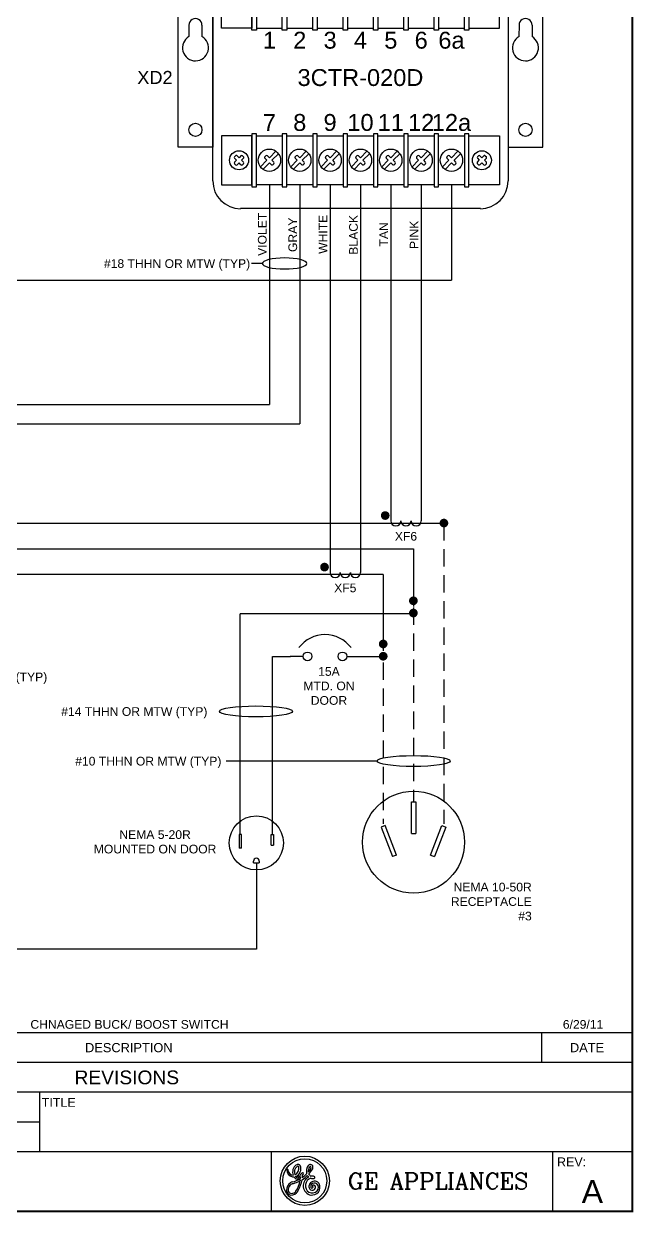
# Model space of a CAD drawing. Header units: inches. Extents: x -228 to 241, y -155 to 115.
# Drawn here: x -43.77 to -35, y -49.88 to -32.79 of the extents above; entities that cross this region are included whole.
import ezdxf
from ezdxf.enums import TextEntityAlignment as Align

# ---------------------------------------------------------------- set-up
doc = ezdxf.new("R2010")
doc.units = ezdxf.units.IN
doc.header["$MEASUREMENT"] = 0
doc.linetypes.add('HIDDEN', pattern=[0.375, 0.25, -0.125])
for name, color, linetype in [('BORDER', 3, 'Continuous'), ('CURRENT TRANSFORMER', 201, 'Continuous'), ('ELECTRICAL DEVICES', 30, 'Continuous'), ('FIELD WIRE', 5, 'HIDDEN'), ('FIELD WIRE - N', 255, 'HIDDEN'), ('GROUND WIRE', 3, 'Continuous'), ('PANEL WIRE', 5, 'Continuous'), ('PANEL WIRE - N', 255, 'Continuous'), ('TXT', 4, 'Continuous')]:
    doc.layers.add(name, color=color, linetype=linetype)
doc.styles.add('COMPLEX', font='COMPLEX')
doc.styles.add('Notes', font='arial.ttf', dxfattribs={"height": 0.125})
doc.styles.get("Standard").update_dxf_attribs({"font": 'arial.ttf'})

# ---------------------------------------------------------------- blocks, each defined once
blk = doc.blocks.new('3CTR-020D')
for p, q in [((0.563, 0.685), (0.577, 0.7)), ((0.599, 0.7), (0.627, 0.672)), ((0.655, 0.7), (0.628, 0.673)), ((0.677, 0.7), (0.692, 0.685)), ((0.934, 0.73), (1.028, 0.636)), ((0.971, 0.766), (1.064, 0.673)), ((1.092, 0.7), (1.064, 0.673)), ((1.114, 0.7), (1.128, 0.685)), ((1.371, 0.73), (1.465, 0.636)), ((1.408, 0.766), (1.501, 0.673)), ((1.529, 0.7), (1.501, 0.673)), ((1.551, 0.7), (1.565, 0.685)), ((1.808, 0.73), (1.901, 0.636)), ((1.845, 0.766), (1.938, 0.673)), ((1.966, 0.7), (1.938, 0.673)), ((1.988, 0.7), (2.002, 0.685)), ((2.245, 0.73), (2.338, 0.636)), ((2.282, 0.766), (2.375, 0.673)), ((2.402, 0.7), (2.375, 0.673)), ((2.424, 0.7), (2.439, 0.685)), ((2.682, 0.73), (2.775, 0.636)), ((2.718, 0.766), (2.812, 0.673)), ((2.839, 0.7), (2.812, 0.673)), ((2.861, 0.7), (2.876, 0.685)), ((3.119, 0.73), (3.212, 0.636)), ((3.155, 0.766), (3.249, 0.673)), ((3.276, 0.7), (3.249, 0.673)), ((3.298, 0.7), (3.313, 0.685)), ((3.555, 0.73), (3.649, 0.636)), ((3.592, 0.766), (3.685, 0.673)), ((3.713, 0.7), (3.685, 0.673)), ((3.735, 0.7), (3.749, 0.685)), ((4.073, 0.7), (4.058, 0.685)), ((4.095, 0.7), (4.122, 0.673)), ((4.151, 0.7), (4.123, 0.672)), ((4.187, 0.685), (4.173, 0.7)), ((0.563, 0.663), (0.59, 0.636)), ((0.563, 0.608), (0.591, 0.635)), ((0.578, 0.571), (0.563, 0.586)), ((0.6, 0.571), (0.627, 0.598)), ((0.655, 0.571), (0.628, 0.599)), ((0.692, 0.663), (0.664, 0.636)), ((0.692, 0.608), (0.664, 0.635)), ((0.692, 0.586), (0.677, 0.571)), ((0.999, 0.586), (1.014, 0.571)), ((1, 0.608), (1.028, 0.636)), ((1.036, 0.571), (1.064, 0.599)), ((1.064, 0.599), (1.158, 0.505)), ((1.128, 0.663), (1.101, 0.636)), ((1.101, 0.636), (1.195, 0.542)), ((1.436, 0.608), (1.465, 0.636)), ((1.436, 0.586), (1.451, 0.571)), ((1.473, 0.571), (1.501, 0.599)), ((1.501, 0.599), (1.595, 0.505)), ((1.565, 0.663), (1.538, 0.636)), ((1.538, 0.636), (1.631, 0.542)), ((1.873, 0.608), (1.901, 0.636)), ((1.873, 0.586), (1.888, 0.571)), ((1.91, 0.571), (1.938, 0.599)), ((1.938, 0.599), (2.032, 0.505)), ((2.002, 0.663), (1.975, 0.636)), ((1.975, 0.636), (2.068, 0.542)), ((2.31, 0.608), (2.338, 0.636)), ((2.31, 0.586), (2.324, 0.571)), ((2.346, 0.571), (2.375, 0.599)), ((2.375, 0.599), (2.469, 0.505)), ((2.439, 0.663), (2.411, 0.636)), ((2.411, 0.636), (2.505, 0.542)), ((2.747, 0.608), (2.775, 0.636)), ((2.747, 0.586), (2.761, 0.571)), ((2.783, 0.571), (2.812, 0.599)), ((2.812, 0.599), (2.905, 0.505)), ((2.876, 0.663), (2.848, 0.636)), ((2.848, 0.636), (2.942, 0.542)), ((3.184, 0.608), (3.212, 0.636)), ((3.184, 0.586), (3.198, 0.571)), ((3.22, 0.571), (3.248, 0.599)), ((3.248, 0.599), (3.342, 0.505)), ((3.313, 0.663), (3.285, 0.636)), ((3.285, 0.636), (3.379, 0.542)), ((3.62, 0.608), (3.649, 0.636)), ((3.62, 0.586), (3.635, 0.571)), ((3.657, 0.571), (3.685, 0.599)), ((3.685, 0.599), (3.779, 0.505)), ((3.749, 0.663), (3.722, 0.636)), ((3.722, 0.636), (3.816, 0.542)), ((4.058, 0.663), (4.086, 0.636)), ((4.058, 0.608), (4.086, 0.635)), ((4.058, 0.586), (4.073, 0.571)), ((4.095, 0.571), (4.122, 0.599)), ((4.15, 0.571), (4.123, 0.598)), ((4.187, 0.608), (4.159, 0.635)), ((4.187, 0.663), (4.16, 0.636)), ((4.172, 0.571), (4.187, 0.586)), ((-0.095, 0.328), (-0.095, 0.162)), ((0.092, 0.328), (0.093, 0.163)), ((4.658, 0.328), (4.657, 0.163)), ((4.845, 0.328), (4.845, 0.162)), ((1.064, -1.581), (1.158, -1.487)), ((1.101, -1.617), (1.195, -1.523)), ((1.501, -1.581), (1.595, -1.487)), ((1.538, -1.617), (1.631, -1.523)), ((1.938, -1.581), (2.032, -1.487)), ((1.975, -1.617), (2.068, -1.523)), ((2.375, -1.581), (2.469, -1.487)), ((2.411, -1.617), (2.505, -1.523)), ((2.812, -1.581), (2.905, -1.487)), ((2.848, -1.617), (2.942, -1.523)), ((3.248, -1.581), (3.342, -1.487)), ((3.285, -1.617), (3.379, -1.523)), ((3.685, -1.581), (3.779, -1.487)), ((3.722, -1.617), (3.816, -1.523)), ((0.578, -1.552), (0.563, -1.567)), ((0.563, -1.589), (0.591, -1.616)), ((0.563, -1.645), (0.59, -1.617)), ((0.563, -1.667), (0.577, -1.681)), ((0.599, -1.681), (0.627, -1.654)), ((0.6, -1.552), (0.627, -1.58)), ((0.655, -1.553), (0.628, -1.58)), ((0.655, -1.681), (0.628, -1.654)), ((0.692, -1.589), (0.664, -1.617)), ((0.692, -1.645), (0.664, -1.617)), ((0.692, -1.567), (0.677, -1.553)), ((0.677, -1.681), (0.692, -1.667)), ((0.934, -1.711), (1.028, -1.617)), ((0.971, -1.748), (1.064, -1.654)), ((0.999, -1.567), (1.014, -1.553)), ((1, -1.589), (1.028, -1.617)), ((1.036, -1.553), (1.064, -1.581)), ((1.092, -1.681), (1.064, -1.654)), ((1.128, -1.645), (1.101, -1.617)), ((1.114, -1.681), (1.128, -1.667)), ((1.371, -1.711), (1.465, -1.617)), ((1.408, -1.748), (1.501, -1.654)), ((1.436, -1.567), (1.451, -1.553)), ((1.436, -1.589), (1.465, -1.617)), ((1.473, -1.553), (1.501, -1.581)), ((1.529, -1.681), (1.501, -1.654)), ((1.565, -1.645), (1.538, -1.617)), ((1.551, -1.681), (1.565, -1.667)), ((1.808, -1.711), (1.901, -1.617)), ((1.845, -1.748), (1.938, -1.654)), ((1.873, -1.567), (1.888, -1.553)), ((1.873, -1.589), (1.901, -1.617)), ((1.91, -1.553), (1.938, -1.581)), ((1.966, -1.681), (1.938, -1.654)), ((2.002, -1.645), (1.975, -1.617)), ((1.988, -1.681), (2.002, -1.667)), ((2.245, -1.711), (2.338, -1.617)), ((2.282, -1.748), (2.375, -1.654)), ((2.31, -1.567), (2.324, -1.553)), ((2.31, -1.589), (2.338, -1.617)), ((2.346, -1.553), (2.375, -1.581)), ((2.402, -1.681), (2.375, -1.654)), ((2.439, -1.645), (2.411, -1.617)), ((2.424, -1.681), (2.439, -1.667)), ((2.682, -1.711), (2.775, -1.617)), ((2.718, -1.748), (2.812, -1.654)), ((2.747, -1.567), (2.761, -1.553)), ((2.747, -1.589), (2.775, -1.617)), ((2.783, -1.553), (2.812, -1.581)), ((2.839, -1.681), (2.812, -1.654)), ((2.876, -1.645), (2.848, -1.617)), ((2.861, -1.681), (2.876, -1.667)), ((3.119, -1.711), (3.212, -1.617)), ((3.155, -1.748), (3.249, -1.654)), ((3.184, -1.567), (3.198, -1.553)), ((3.184, -1.589), (3.212, -1.617)), ((3.22, -1.553), (3.248, -1.581)), ((3.276, -1.681), (3.249, -1.654)), ((3.313, -1.645), (3.285, -1.617)), ((3.298, -1.681), (3.313, -1.667)), ((3.555, -1.711), (3.649, -1.617)), ((3.592, -1.748), (3.685, -1.654)), ((3.62, -1.567), (3.635, -1.553)), ((3.62, -1.589), (3.649, -1.617)), ((3.657, -1.553), (3.685, -1.581)), ((3.713, -1.681), (3.685, -1.654)), ((3.749, -1.645), (3.722, -1.617)), ((3.735, -1.681), (3.749, -1.667)), ((4.058, -1.567), (4.073, -1.553)), ((4.058, -1.589), (4.086, -1.617)), ((4.058, -1.645), (4.086, -1.617)), ((4.073, -1.681), (4.058, -1.667)), ((4.095, -1.553), (4.122, -1.58)), ((4.095, -1.681), (4.122, -1.654)), ((4.15, -1.552), (4.123, -1.58)), ((4.151, -1.681), (4.123, -1.654)), ((4.187, -1.589), (4.159, -1.616)), ((4.187, -1.645), (4.16, -1.617)), ((4.172, -1.552), (4.187, -1.567)), ((4.187, -1.667), (4.173, -1.681))]:
    blk.add_line(p, q)
for points in [[(0.649, 1.332), (4.101, 1.332)], [(0.249, -1.913), (0.249, 0.931)], [(4.501, 0.931), (4.501, -1.913)], [(4.101, -2.313), (0.649, -2.313)]]:
    blk.add_lwpolyline(points)
for points in [[(0.374, 0.987), (0.813, 0.987), (0.813, 0.285), (0.374, 0.285)], [(0.813, 1.016), (0.879, 1.016), (0.879, 0.256), (0.813, 0.256)], [(0.879, 0.285), (1.25, 0.285), (1.25, 0.987), (0.879, 0.987)], [(1.25, 1.016), (1.316, 1.016), (1.316, 0.256), (1.25, 0.256)], [(1.316, 0.285), (1.687, 0.285), (1.687, 0.987), (1.316, 0.987)], [(1.687, 1.016), (1.752, 1.016), (1.752, 0.256), (1.687, 0.256)], [(1.752, 0.285), (2.124, 0.285), (2.124, 0.987), (1.752, 0.987)], [(2.124, 1.016), (2.189, 1.016), (2.189, 0.256), (2.124, 0.256)], [(2.189, 0.285), (2.561, 0.285), (2.561, 0.987), (2.189, 0.987)], [(2.561, 1.016), (2.626, 1.016), (2.626, 0.256), (2.561, 0.256)], [(2.626, 0.285), (2.998, 0.285), (2.998, 0.987), (2.626, 0.987)], [(2.998, 1.016), (3.063, 1.016), (3.063, 0.256), (2.998, 0.256)], [(3.063, 0.285), (3.434, 0.285), (3.434, 0.987), (3.063, 0.987)], [(3.434, 1.016), (3.5, 1.016), (3.5, 0.256), (3.434, 0.256)], [(3.5, 0.285), (3.871, 0.285), (3.871, 0.987), (3.5, 0.987)], [(3.871, 1.016), (3.937, 1.016), (3.937, 0.256), (3.871, 0.256)], [(4.376, 0.987), (3.937, 0.987), (3.937, 0.285), (4.376, 0.285)], [(-0.251, 0.579), (0.249, 0.579), (0.249, -1.43), (-0.251, -1.43)], [(5.001, 0.579), (4.501, 0.579), (4.501, -1.43), (5.001, -1.43)], [(0.374, -1.968), (0.813, -1.968), (0.813, -1.266), (0.374, -1.266)], [(0.813, -1.997), (0.879, -1.997), (0.879, -1.237), (0.813, -1.237)], [(0.879, -1.266), (1.25, -1.266), (1.25, -1.968), (0.879, -1.968)], [(1.25, -1.997), (1.316, -1.997), (1.316, -1.237), (1.25, -1.237)], [(1.316, -1.266), (1.687, -1.266), (1.687, -1.968), (1.316, -1.968)], [(1.687, -1.997), (1.752, -1.997), (1.752, -1.237), (1.687, -1.237)], [(1.752, -1.266), (2.124, -1.266), (2.124, -1.968), (1.752, -1.968)], [(2.124, -1.997), (2.189, -1.997), (2.189, -1.237), (2.124, -1.237)], [(2.189, -1.266), (2.561, -1.266), (2.561, -1.968), (2.189, -1.968)], [(2.561, -1.997), (2.626, -1.997), (2.626, -1.237), (2.561, -1.237)], [(2.626, -1.266), (2.998, -1.266), (2.998, -1.968), (2.626, -1.968)], [(2.998, -1.997), (3.063, -1.997), (3.063, -1.237), (2.998, -1.237)], [(3.063, -1.266), (3.434, -1.266), (3.434, -1.968), (3.063, -1.968)], [(3.434, -1.997), (3.5, -1.997), (3.5, -1.237), (3.434, -1.237)], [(3.5, -1.266), (3.871, -1.266), (3.871, -1.968), (3.5, -1.968)], [(3.871, -1.997), (3.937, -1.997), (3.937, -1.237), (3.871, -1.237)], [(4.376, -1.968), (3.937, -1.968), (3.937, -1.266), (4.376, -1.266)]]:
    blk.add_lwpolyline(points, close=True)
for centre, radius in [((0.627, 0.635), 0.137), ((1.064, 0.635), 0.161), ((1.501, 0.635), 0.161), ((1.938, 0.635), 0.161), ((2.375, 0.635), 0.161), ((2.811, 0.635), 0.161), ((3.248, 0.635), 0.161), ((3.685, 0.635), 0.161), ((4.123, 0.635), 0.137), ((-0.001, -1.179), 0.0941), ((4.751, -1.179), 0.0941), ((0.627, -1.617), 0.137), ((1.064, -1.617), 0.161), ((1.501, -1.617), 0.161), ((1.938, -1.617), 0.161), ((2.375, -1.617), 0.161), ((2.811, -1.617), 0.161), ((3.248, -1.617), 0.161), ((3.685, -1.617), 0.161), ((4.123, -1.617), 0.137)]:
    blk.add_circle(centre, radius)
for centre, radius, start, end in [((0.65, 0.931), 0.401, 90.1363, 179.9973), ((4.1, 0.931), 0.401, 0.0027, 89.8637), ((0.574, 0.674), 0.0155, 134.8595, 225.1763), ((0.588, 0.689), 0.0157, 45.2954, 134.7742), ((0.666, 0.689), 0.0155, 44.8595, 135.1763), ((0.68, 0.674), 0.0157, 315.2954, 44.7742), ((1.103, 0.689), 0.0155, 44.8595, 135.1763), ((1.117, 0.674), 0.0157, 315.2954, 44.7742), ((1.54, 0.689), 0.0155, 44.8595, 135.1763), ((1.554, 0.674), 0.0157, 315.2954, 44.7742), ((1.977, 0.689), 0.0155, 44.8595, 135.1763), ((1.991, 0.674), 0.0157, 315.2954, 44.7742), ((2.413, 0.689), 0.0155, 44.8595, 135.1763), ((2.428, 0.674), 0.0157, 315.2954, 44.7742), ((2.85, 0.689), 0.0155, 44.8595, 135.1763), ((2.865, 0.674), 0.0157, 315.2954, 44.7742), ((3.287, 0.689), 0.0155, 44.8595, 135.1763), ((3.301, 0.674), 0.0157, 315.2954, 44.7742), ((3.724, 0.689), 0.0155, 44.8595, 135.1763), ((3.738, 0.674), 0.0157, 315.2954, 44.7742), ((4.07, 0.674), 0.0155, 134.8595, 225.1763), ((4.084, 0.689), 0.0155, 44.8237, 135.1405), ((4.162, 0.689), 0.0157, 45.2258, 134.7046), ((4.176, 0.674), 0.0155, 314.8237, 45.1405), ((0.574, 0.597), 0.0157, 135.2954, 224.7742), ((0.589, 0.582), 0.0155, 224.8595, 315.1763), ((0.666, 0.582), 0.0157, 225.2954, 314.7742), ((0.681, 0.597), 0.0155, 314.8595, 45.1763), ((1.01, 0.597), 0.0155, 134.5651, 224.8819), ((1.025, 0.583), 0.0157, 224.9672, 314.446), ((1.447, 0.597), 0.0155, 134.5651, 224.8819), ((1.462, 0.583), 0.0157, 224.9672, 314.446), ((1.884, 0.597), 0.0155, 134.5651, 224.8819), ((1.899, 0.583), 0.0157, 224.9672, 314.446), ((2.321, 0.597), 0.0155, 134.5651, 224.8819), ((2.335, 0.583), 0.0157, 224.9672, 314.446), ((2.758, 0.597), 0.0155, 134.5651, 224.8819), ((2.772, 0.583), 0.0157, 224.9672, 314.446), ((3.195, 0.597), 0.0155, 134.5651, 224.8819), ((3.209, 0.583), 0.0157, 224.9672, 314.446), ((3.631, 0.597), 0.0155, 134.5651, 224.8819), ((3.646, 0.583), 0.0157, 224.9672, 314.446), ((4.069, 0.597), 0.0157, 135.2954, 224.7742), ((4.084, 0.582), 0.0157, 225.2258, 314.7046), ((4.161, 0.582), 0.0155, 224.8237, 315.1405), ((4.176, 0.597), 0.0157, 315.2258, 44.7046), ((-0.001, 0.328), 0.0934, 360, 180.0381), ((4.751, 0.328), 0.0934, 359.9619, 180), ((0, 0), 0.187, 120.3839, 60.4214), ((4.75, 0), 0.187, 119.5786, 59.6161), ((0.574, -1.656), 0.0155, 134.8237, 225.1405), ((0.574, -1.578), 0.0157, 135.2258, 224.7046), ((0.588, -1.67), 0.0157, 225.2258, 314.7046), ((0.589, -1.563), 0.0155, 44.8237, 135.1405), ((0.666, -1.564), 0.0157, 45.2258, 134.7046), ((0.666, -1.67), 0.0155, 224.8237, 315.1405), ((0.681, -1.578), 0.0155, 314.8237, 45.1405), ((0.68, -1.656), 0.0157, 315.2258, 44.7046), ((1.01, -1.578), 0.0155, 135.1181, 225.4349), ((1.025, -1.564), 0.0157, 45.554, 135.0328), ((1.103, -1.67), 0.0155, 224.8237, 315.1405), ((1.117, -1.656), 0.0157, 315.2258, 44.7046), ((1.447, -1.578), 0.0155, 135.1181, 225.4349), ((1.462, -1.564), 0.0157, 45.554, 135.0328), ((1.54, -1.67), 0.0155, 224.8237, 315.1405), ((1.554, -1.656), 0.0157, 315.2258, 44.7046), ((1.884, -1.578), 0.0155, 135.1181, 225.4349), ((1.899, -1.564), 0.0157, 45.554, 135.0328), ((1.977, -1.67), 0.0155, 224.8237, 315.1405), ((1.991, -1.656), 0.0157, 315.2258, 44.7046), ((2.321, -1.578), 0.0155, 135.1181, 225.4349), ((2.335, -1.564), 0.0157, 45.554, 135.0328), ((2.413, -1.67), 0.0155, 224.8237, 315.1405), ((2.428, -1.656), 0.0157, 315.2258, 44.7046), ((2.758, -1.578), 0.0155, 135.1181, 225.4349), ((2.772, -1.564), 0.0157, 45.554, 135.0328), ((2.85, -1.67), 0.0155, 224.8237, 315.1405), ((2.865, -1.656), 0.0157, 315.2258, 44.7046), ((3.195, -1.578), 0.0155, 135.1181, 225.4349), ((3.209, -1.564), 0.0157, 45.554, 135.0328), ((3.287, -1.67), 0.0155, 224.8237, 315.1405), ((3.301, -1.656), 0.0157, 315.2258, 44.7046), ((3.631, -1.578), 0.0155, 135.1181, 225.4349), ((3.646, -1.564), 0.0157, 45.554, 135.0328), ((3.724, -1.67), 0.0155, 224.8237, 315.1405), ((3.738, -1.656), 0.0157, 315.2258, 44.7046), ((4.069, -1.578), 0.0157, 135.2258, 224.7046), ((4.07, -1.656), 0.0155, 134.8237, 225.1405), ((4.084, -1.564), 0.0157, 45.2954, 134.7742), ((4.084, -1.67), 0.0155, 224.8595, 315.1763), ((4.161, -1.563), 0.0155, 44.8595, 135.1763), ((4.162, -1.67), 0.0157, 225.2954, 314.7742), ((4.176, -1.578), 0.0157, 315.2954, 44.7742), ((4.176, -1.656), 0.0155, 314.8595, 45.1763), ((0.65, -1.913), 0.401, 180.0027, 269.8637), ((4.1, -1.913), 0.401, 270.1363, 359.9973)]:
    blk.add_arc(centre, radius, start, end)
at = {"style": 'Notes'}
for s, height, p in [('1', 0.243, (1.065, 0.11)), ('2', 0.243, (1.501, 0.11)), ('3', 0.243, (1.938, 0.11)), ('4', 0.243, (2.375, 0.11)), ('5', 0.243, (2.812, 0.11)), ('6', 0.243, (3.249, 0.11)), ('6a', 0.2431, (3.685, 0.11)), ('3CTR-020D', 0.2431, (2.375, -0.427)), ('7', 0.243, (1.065, -1.073)), ('8', 0.243, (1.501, -1.073)), ('9', 0.243, (1.938, -1.073)), ('10', 0.2431, (2.375, -1.073)), ('11', 0.2431, (2.812, -1.073)), ('12', 0.2431, (3.249, -1.073)), ('12a', 0.2431, (3.685, -1.073))]:
    blk.add_text(s, height=height, dxfattribs=at).set_placement(p, align=Align.MIDDLE_CENTER)
blk = doc.blocks.new('cirBKR')
for p, q in [((-0.8125, 0), (-1, 0)), ((-0.1875, 0), (0, 0))]:
    blk.add_line(p, q)
for centre in [(-0.75, 0), (-0.25, 0)]:
    blk.add_circle(centre, 0.0625)
blk.add_arc((-0.5, -0.15625), 0.46875, 36.869898, 143.130102)
for tag, p in [('DESCRIPTL1', (-0.5, 0.625)), ('DESCRIPTL2', (-0.5, 0.5)), ('LABEL', (-0.5, -0.5))]:
    blk.add_attdef(tag, text='', height=0.1).set_placement(p, align=Align.CENTER)
for tag, flags, p in [('DEVNAME', 3, (-0.5, 0.75)), ('STOCKNUM', 1, (-0.5, -0.625))]:
    blk.add_attdef(tag, text='', height=0.1, dxfattribs=dict(flags=flags)).set_placement(p, align=Align.CENTER)
blk = doc.blocks.new('GE_Logo')
at = {"layer": 'BORDER', "linetype": 'Continuous'}
for p, q in [((-0.0166, 0.0782), (-0.0166, 0.0783)), ((0.0453, 0.0511), (0.0453, 0.0535)), ((0.0702, 0.0952), (0.0703, 0.0953)), ((0.075, 0.0883), (0.0762, 0.09)), ((-0.0054, 0.0227), (-0.0052, 0.0228)), ((0.0449, 0.0453), (0.0449, 0.0453)), ((0.0716, 0.0472), (0.0715, 0.0472)), ((0.0948, 0.0411), (0.095, 0.0412)), ((0.0178, -0.0135), (0.0182, -0.013)), ((0.0257, -0.0135), (0.028, -0.009))]:
    blk.add_line(p, q, dxfattribs=at)
for radius in [0.1034, 0.0925]:
    blk.add_circle((0.0552, 0.031), radius, dxfattribs=at)
for centre, radius, start, end in [((0.0097, 0.0766), 0.0296, 175.8986, 258.1278), ((-0.0179, 0.0785), 0.00185, 161.4208, 173.7745), ((-0.0182, 0.0784), 0.00167, 54.2025, 153.9175), ((-0.0185, 0.0784), 0.00185, 359.104, 46.9518), ((-0.0185, 0.0784), 0.00185, 46.9831, 47.033), ((-0.0185, 0.0784), 0.00185, 47.1878, 47.1884), ((-0.0018, 0.0782), 0.0148, 180.1798, 203.6073), ((0.0093, 0.0801), 0.0259, 197.4375, 264.0005), ((0.0411, 0.0677), 0.037, 125.3229, 201.2541), ((0.0429, 0.0673), 0.0315, 130.1066, 201.0408), ((0.0014, 0.083), 0.0296, 294.1355, 12.6644), ((0.0056, 0.0809), 0.0333, 288.9288, 25.3672), ((0.0255, 0.0884), 0.0111, 120.4413, 121.1637), ((0.0263, 0.0846), 0.0148, 61.1952, 116.0543), ((0.0256, 0.0866), 0.00555, 31.1144, 121.8942), ((0.0196, 0.0686), 0.0222, 290.7068, 318.3232), ((0.0264, 0.089), 0.0111, 33.4012, 50.6769), ((0.0508, 0.0509), 0.0148, 110.7974, 168.6988), ((-0.0351, 0.1563), 0.1443, 303.069, 314.1387), ((-0.0293, 0.1528), 0.1307, 304.621, 314.7998), ((-0.0878, 0.0568), 0.1332, 355.0688, 357.5733), ((0.035, 0.0641), 0.0148, 314.1921, 348.4615), ((0.0464, 0.0593), 0.00555, 91.1634, 99.1221), ((0.0458, 0.0611), 0.0037, 5.0426, 83.4158), ((0.044, 0.0615), 0.00555, 356.3808, 359.6419), ((0.1062, 0.0692), 0.0444, 142.8794, 191.8193), ((0.0185, 0.1001), 0.0666, 314.7382, 315.8124), ((0.1003, 0.076), 0.0407, 213.3633, 225.0117), ((0.1007, 0.0702), 0.0315, 144.8342, 184.97), ((0.0316, 0.1076), 0.0555, 312.958, 333.1931), ((0.08, 0.0899), 0.0111, 151.3852, 152.1303), ((0.079, 0.0887), 0.0109, 348.8459, 142.6698), ((0.0962, 0.0759), 0.0296, 213.612, 239.7574), ((0.0282, 0.1102), 0.0666, 310.8187, 334.7484), ((0.079, 0.0876), 0.0037, 153.3316, 153.4021), ((0.079, 0.0876), 0.0037, 69.0155, 139.3089), ((0.0785, 0.0878), 0.0037, 54.3726, 60.5273), ((0.0769, 0.0867), 0.00555, 38.9364, 47.8233), ((0.0747, 0.0867), 0.0074, 327.7967, 28.5928), ((0.0849, 0.0172), 0.0333, 73.1422, 96.4863), ((0.0768, 0.0869), 0.00555, 36.4082, 36.5638), ((0.0713, 0.0887), 0.0185, 336.9398, 337.8204), ((0.0677, 0.0897), 0.0222, 339.106, 351.9371), ((0.0174, -0.0082), 0.0384, 126.4152, 182.3457), ((0.0047, -0.0073), 0.0198, 155.2385, 210.7757), ((0.0132, -0.0072), 0.0277, 114.1868, 162.7157), ((0.0113, -0.0061), 0.0333, 105.0609, 119.8387), ((-0.0774, 0.2905), 0.2836, 286.2392, 289.0368), ((-0.0293, 0.1528), 0.1307, 284.142, 300.0403), ((0.0056, 0.0772), 0.0296, 266.1587, 266.2131), ((0.0058, 0.0808), 0.0333, 266.3006, 267.0263), ((0.0056, 0.0809), 0.0333, 267.4189, 277.3722), ((0.0411, 0.0677), 0.037, 212.3618, 223.8297), ((0.019, 0.0478), 0.0074, 231.6407, 232.6664), ((0.0217, 0.0504), 0.0111, 229.7166, 282.5284), ((-0.0032, 0.0914), 0.0715, 284.7496, 303.0519), ((0.0056, 0.0809), 0.0333, 288.9134, 288.9164), ((0.0216, 0.0514), 0.00555, 201.2966, 293.5599), ((-0.0881, 0.0544), 0.1258, 327.5933, 349.4998), ((0.0085, 0.088), 0.0444, 290.0784, 295.3092), ((0.0021, 0.0946), 0.0592, 291.736, 306.2578), ((-0.0878, 0.0568), 0.1332, 330.2544, 350.7619), ((-0.0032, 0.0914), 0.0715, 303.2358, 303.2439), ((-0.0072, 0.0499), 0.0444, 346.8295, 356.057), ((-0.0878, 0.0568), 0.1332, 355.0516944634672, 355.0517472074151), ((0.0895, 0.0106), 0.0407, 116.0484, 258.2768), ((0.0911, 0.0105), 0.0333, 108.007, 237.0381), ((0.0912, 0.0074), 0.0185, 141.4117, 231.4184), ((0.0965, 0.005), 0.0241, 43.0345, 148.1299), ((0.0911, 0.0084), 0.0111, 144.2469, 228.9573), ((0.098, 0.0831), 0.0444, 246.9175, 254.6902), ((0.0961, 0.0027), 0.0185, 56.3505, 139.1581), ((0.0844, 0.0055), 0.00555, 264.2476, 349.8059), ((0.0928, 0.0058), 0.0074, 85.2231, 164.2466), ((0.0862, 0.0042), 0.0037, 5.7607, 96.9197), ((0.0887, 0.0623), 0.0222, 263.6714, 265.1954), ((0.0882, 0.0623), 0.0222, 266.4066, 287.1828), ((0.0894, 0.0029), 0.0111, 333.5132, 68.3887), ((0.0941, 0.0451), 0.00401, 282.7253, 84), ((0.0903, 0.0028), 0.0222, 319.626, 43.6888), ((0.0841, 0.0037), 0.0352, 324.0508, 26.3225), ((-0.0025, -0.0108), 0.0185, 176.7855, 265.6989), ((0.0002, -0.0065), 0.0167, 221.2499, 235.3206), ((0, 0), 0.0222, 245.2071, 297.1841), ((-0.0027, 0.004), 0.0333, 267.8739, 328.4069), ((0.0006, 0.0003), 0.0222, 295.4989, 321.1148), ((0.0006, 0.0003), 0.0222, 322.8841, 323.0517), ((0.0861, 0.0091), 0.0296, 243.4439, 315.6294), ((0.0869, 0.0059), 0.0148, 241.0922, 327.2639), ((0.0829, 0.0136), 0.0426, 266.2008, 314.2321)]:
    blk.add_arc(centre, radius, start, end, dxfattribs=at)
at = {"layer": 'BORDER'}
blk.add_arc((0.0783, 0.0076), 0.037, 274.4657, 274.8052, dxfattribs=at)
at = {"layer": 'BORDER', "linetype": 'Continuous'}
blk.add_point((0.036, 0.0316), dxfattribs=at)
blk = doc.blocks.new('B-BORDER')
at = {"layer": 'BORDER'}
for p, q in [((34, 0.9729), (28.487, 0.9729)), ((33.5058, 0.8107), (33.5058, 0.9729)), ((34, 0.8107), (28.487, 0.8107)), ((34, 0.6486), (28.487, 0.6486)), ((30.7679, 0.6486), (30.7679, 0.3243)), ((30.7679, 0.4864), (28.487, 0.4864)), ((34, 0.3243), (28.487, 0.3243)), ((32.0298, 0.3243), (32.0298, 0)), ((33.5643, 0.3243), (33.5643, 0))]:
    blk.add_line(p, q, dxfattribs=at)
at = {"layer": 'BORDER', "const_width": 0.01}
blk.add_lwpolyline([(34, 0), (34, 10), (18, 10), (18, 0), (34, 0)], dxfattribs=at)
at = {"layer": 'BORDER', "xscale": 1.297174118731785, "yscale": 1.297174118731785, "zscale": 1.297174118731785}
blk.add_blockref('GE_Logo', (32.1423, 0.1262), dxfattribs=at)
at = {"layer": 'BORDER'}
for s, height, p in [('DESCRIPTION', 0.05, (31.2545, 0.8918)), ('DATE', 0.05, (33.7529, 0.8918)), ('REVISIONS', 0.075, (31.2435, 0.7297))]:
    blk.add_text(s, height=height, dxfattribs=at).set_placement(p, align=Align.MIDDLE_CENTER)
for s, p in [('TITLE', (30.8723, 0.5693)), ('REV:', (33.6687, 0.245))]:
    blk.add_text(s, height=0.04864, dxfattribs=at).set_placement(p, align=Align.CENTER)
at = {"layer": 'BORDER', "style": 'COMPLEX'}
blk.add_text('GE APPLIANCES', height=0.088907, dxfattribs=at).set_placement((32.9404, 0.1647), align=Align.MIDDLE)
at = {"layer": 'TXT'}
for tag, height, p in [('DRAWN_BY', 0.075, (29.2713, 0.5576)), ('SHEET', 0.075, (30.4722, 0.5576)), ('DWG_TITLE', 0.075, (32.384, 0.4864)), ('CHECKED_BY', 0.075, (29.2713, 0.4098)), ('DATE', 0.075, (30.4722, 0.4098)), ('REV', 0.125, (33.7822, 0.1077))]:
    blk.add_attdef(tag, text='', height=height, dxfattribs=at).set_placement(p, align=Align.MIDDLE_CENTER)
blk.add_attdef('FILENAME', (28.5264, 0.0864), '', height=0.075, dxfattribs=at)

msp = doc.modelspace()

# ---------------------------------------------------------------- linework, layer by layer
at = {"layer": 'CURRENT TRANSFORMER'}
for p, q in [((-40.233833, -35.103137), (-40.233833, -38.264984)), ((-39.797007, -35.103137), (-39.797007, -38.543329)), ((-39.360181, -35.103137), (-39.360181, -40.680881)), ((-38.923355, -35.103137), (-38.923355, -40.680881)), ((-38.486528, -35.103137), (-38.486528, -39.939082)), ((-38.049702, -35.103137), (-38.049702, -39.939082)), ((-46.704136, -38.264984), (-40.233833, -38.264984)), ((-46.26731, -38.543329), (-39.797007, -38.543329))]:
    msp.add_line(p, q, dxfattribs=at)
at = {"layer": 'CURRENT TRANSFORMER', "ltscale": 0.1, "const_width": 0.0625}
for points in [[(-38.598383, -39.862149, 1), (-38.535883, -39.862149, 1)], [(-39.472035, -40.603947, 1), (-39.409535, -40.603947, 1)]]:
    msp.add_lwpolyline(points, format="xyb", close=True, dxfattribs=at)
at = {"layer": 'CURRENT TRANSFORMER'}
for centre in [(-38.413724, -39.939082), (-38.268115, -39.939082), (-38.122507, -39.939082), (-39.287376, -40.680881), (-39.141768, -40.680881), (-38.996159, -40.680881)]:
    msp.add_arc(centre, 0.072804, 180, 0, dxfattribs=at)
at = {"layer": 'ELECTRICAL DEVICES'}
for p, q in [((-38.190278, -44.43583), (-38.190278, -43.980572)), ((-38.190278, -43.980572), (-38.127914, -43.980572)), ((-38.127914, -43.980572), (-38.127914, -44.43583)), ((-38.566808, -44.321577), (-38.625037, -44.343906)), ((-38.625037, -44.343906), (-38.462035, -44.768983)), ((-38.403806, -44.746654), (-38.566808, -44.321577)), ((-38.190278, -44.43583), (-38.127914, -44.43583)), ((-37.914387, -44.746654), (-37.751385, -44.321577)), ((-37.693155, -44.343906), (-37.856157, -44.768983)), ((-37.751385, -44.321577), (-37.693155, -44.343906)), ((-40.669764, -44.450285), (-40.669764, -44.645991)), ((-40.636694, -44.450285), (-40.669764, -44.450285)), ((-40.636694, -44.645991), (-40.636694, -44.450285)), ((-40.206491, -44.601989), (-40.206491, -44.450285)), ((-40.206491, -44.450285), (-40.173421, -44.450285)), ((-40.206491, -44.601989), (-40.173421, -44.601989)), ((-40.173421, -44.450285), (-40.173421, -44.601989)), ((-40.636694, -44.645991), (-40.669764, -44.645991)), ((-38.403806, -44.746654), (-38.462035, -44.768983)), ((-37.914387, -44.746654), (-37.856157, -44.768983)), ((-40.463999, -44.859759), (-40.463999, -44.833617)), ((-40.463999, -44.859759), (-40.379186, -44.859759)), ((-40.379186, -44.833617), (-40.379186, -44.859759))]:
    msp.add_line(p, q, dxfattribs=at)
at = {"layer": 'ELECTRICAL DEVICES', "ltscale": 0.1, "const_width": 0.0625}
for points in [[(-37.75352, -39.970368, 1), (-37.69102, -39.970368, 1)], [(-38.192992, -41.088155, 1), (-38.130492, -41.088155, 1)], [(-38.192992, -41.265045, 1), (-38.130492, -41.265045, 1)], [(-38.627173, -41.709488, 1), (-38.564673, -41.709488, 1)], [(-38.627173, -41.886379, 1), (-38.564673, -41.886379, 1)]]:
    msp.add_lwpolyline(points, format="xyb", close=True, dxfattribs=at)
at = {"layer": 'ELECTRICAL DEVICES'}
for centre, radius in [((-38.159096, -44.560371), 0.734439), ((-40.421593, -44.57099), 0.389452)]:
    msp.add_circle(centre, radius, dxfattribs=at)
msp.add_arc((-40.421593, -44.833617), 0.042407, 0, 180, dxfattribs=at)
at = {"layer": 'FIELD WIRE'}
for p, q in [((-37.72227, -39.970368), (-37.72227, -44.297513)), ((-38.595923, -41.974817), (-38.595923, -44.297513))]:
    msp.add_line(p, q, dxfattribs=at)
at = {"layer": 'FIELD WIRE - N'}
msp.add_line((-38.159096, -41.182896), (-38.159096, -43.980572), dxfattribs=at)
at = {"layer": 'GROUND WIRE'}
for p, q in [((-40.422028, -44.859832), (-40.422028, -46.100558)), ((-40.422028, -46.100558), (-57.881207, -46.100558))]:
    msp.add_line(p, q, dxfattribs=at)
at = {"layer": 'PANEL WIRE'}
for p, q in [((-37.612876, -35.103137), (-37.612876, -36.474723)), ((-52.685667, -36.474723), (-37.612876, -36.474723)), ((-63.496556, -39.970368), (-37.72227, -39.970368)), ((-38.595923, -40.708793), (-63.496556, -40.708793)), ((-38.595923, -40.708793), (-38.595923, -41.810566)), ((-40.191656, -44.44883), (-40.191656, -41.889317)), ((-40.191656, -41.889317), (-39.930406, -41.889317)), ((-38.931021, -41.889317), (-38.590981, -41.889317))]:
    msp.add_line(p, q, dxfattribs=at)
at = {"layer": 'PANEL WIRE - N'}
for p, q in [((-63.496556, -40.33958), (-38.159096, -40.33958)), ((-38.159096, -40.33958), (-38.159096, -41.171163)), ((-40.653229, -44.450285), (-40.653229, -41.27625)), ((-38.161742, -41.27625), (-40.653229, -41.27625))]:
    msp.add_line(p, q, dxfattribs=at)
at = {"layer": 'TXT'}
for points in [[(-40.337462, -36.236513), (-40.337462, -36.236513), (-40.492072, -36.236513)], [(-38.684832, -43.394912), (-38.684832, -43.394912), (-40.857974, -43.394912)]]:
    msp.add_lwpolyline(points, dxfattribs=at)
at = {"layer": 'TXT', "extrusion": (0, 0, -1)}
msp.add_ellipse((-40.01542, -36.236513), major_axis=(-0.322042, 0), ratio=0.245535503, dxfattribs=at)
at = {"layer": 'TXT'}
for centre in [(-40.427566, -42.679528), (-38.159096, -43.393791)]:
    msp.add_ellipse(centre, major_axis=(0.525736, 0), ratio=0.150403905, dxfattribs=at)

# ---------------------------------------------------------------- block references
at = {"layer": 'ELECTRICAL DEVICES'}
ref = msp.add_blockref('B-BORDER', (-124.769765, -49.870392), dxfattribs=dict(at, xscale=2.64, yscale=2.64, zscale=2.64))
ref.add_attrib('REV', 'A', dxfattribs={"layer": 'TXT', "height": 0.33}).set_placement((-35.584887, -49.586176), align=Align.MIDDLE_CENTER)
for name, p in [('3CTR-020D', (-41.298355, -33.134992)), ('cirBKR', (-38.933838, -41.887654))]:
    msp.add_blockref(name, p, dxfattribs=at)

# ---------------------------------------------------------------- texts
at = {"layer": 'TXT'}
msp.add_text('XD2', height=0.1875, dxfattribs=at).set_placement((-41.627202, -33.560655), align=Align.MIDDLE_RIGHT)
for s, p in [('VIOLET', (-40.274609, -35.81722)), ('WHITE', (-39.400956, -35.81722)), ('BLACK', (-38.962011, -35.824383)), ('GRAY', (-39.835664, -35.824383)), ('TAN', (-38.527304, -35.81722)), ('PINK', (-38.088359, -35.824383))]:
    msp.add_text(s, height=0.125, rotation=90, dxfattribs=at).set_placement(p, align=Align.CENTER)
for s, p in [('#18 THHN OR MTW (TYP)', (-42.615835, -36.300691)), ('#10 THHN OR MTW (TYP)', (-45.536619, -42.246462)), ('#14 THHN OR MTW (TYP)', (-43.231675, -42.743706)), ('#10 THHN OR MTW (TYP)', (-43.029797, -43.457969))]:
    msp.add_text(s, height=0.125, dxfattribs=at).set_placement(p)
for s, p in [('XF6', (-38.268115, -40.160681)), ('XF5', (-39.141768, -40.902479))]:
    msp.add_text(s, height=0.125, dxfattribs=at).set_placement(p, align=Align.MIDDLE_CENTER)
at = {"layer": 'TXT', "style": 'Notes'}
for s, p in [('CHNAGED BUCK/ BOOST SWITCH', (-42.248338, -47.244138)), ('6/29/11', (-35.718892, -47.244138))]:
    msp.add_text(s, height=0.125, dxfattribs=at).set_placement(p, align=Align.CENTER)
at = {"layer": 'TXT', "char_height": 0.125}
for s, width, insert, attachment_point in [('15A\\PMTD. ON \\PDOOR', 2.01799158, (-39.37688, -42.314409), 5), ('NEMA 5-20R \\PMOUNTED ON DOOR', 2.01799158, (-41.879811, -44.556526), 5), ('NEMA 10-50R RECEPTACLE\\P#3', 1.74098782, (-36.457477, -45.143912), 3)]:
    msp.add_mtext_dynamic_manual_height_columns(s, width=width, gutter_width=12.5, heights=[0], dxfattribs=dict(at, insert=insert, attachment_point=attachment_point))

doc.saveas('drawing.dxf')
